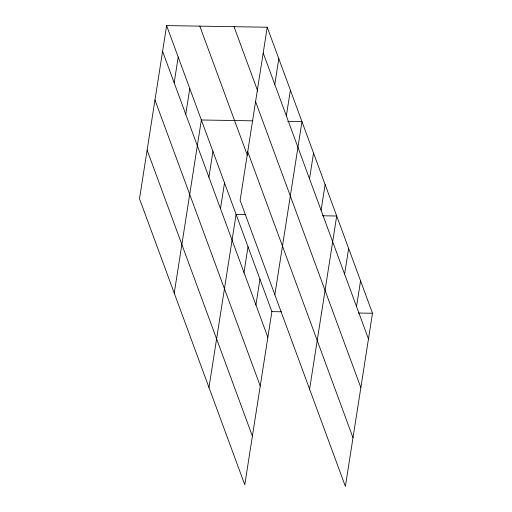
<?xml version="1.0" encoding="UTF-8"?>
<svg xmlns="http://www.w3.org/2000/svg" width="512" height="512" viewBox="0 0 512 512"><rect width="100%" height="100%" fill="white"/><g stroke="black" fill="none" stroke-linecap="round" stroke-linejoin="round"><path stroke-width="0.77" d="M166.618 25.6L139.501 198.746L244.774 484.768L271.885 311.622L166.618 25.6L267.226 27.232L372.499 313.254L345.382 486.4L240.115 200.378L267.226 27.232M174.17 82.79L178.195 57.062M185.747 114.253L189.779 88.525M174.24 293.133L201.357 119.987L252.858 120.826M208.909 177.184L212.934 151.45M220.486 208.646L224.518 182.912M208.979 387.52L236.096 214.374L245.581 214.528M243.994 272.525L248.026 246.79M274.778 84.422L278.81 58.694M255.93 304.941L259.955 279.206M286.355 115.885L290.387 90.157M274.854 294.765L301.965 121.619L287.738 121.389M309.517 178.81L313.549 153.082M321.094 210.272L325.126 184.544M309.594 389.152L336.704 216.006L322.477 215.776M344.608 274.15L348.634 248.422M356.538 306.566L360.563 280.838M271.885 311.622L281.376 311.776M358.266 313.024L372.499 313.254M263.2 52.96L368.467 338.982M234.029 26.694L257.734 91.117M255.578 101.606L360.851 387.635M247.731 151.731L352.998 437.754M199.821 26.138L247.514 155.731M162.586 51.328L267.859 337.357M154.97 99.981L260.237 386.003M147.123 150.099L252.39 436.122"/></g></svg>
